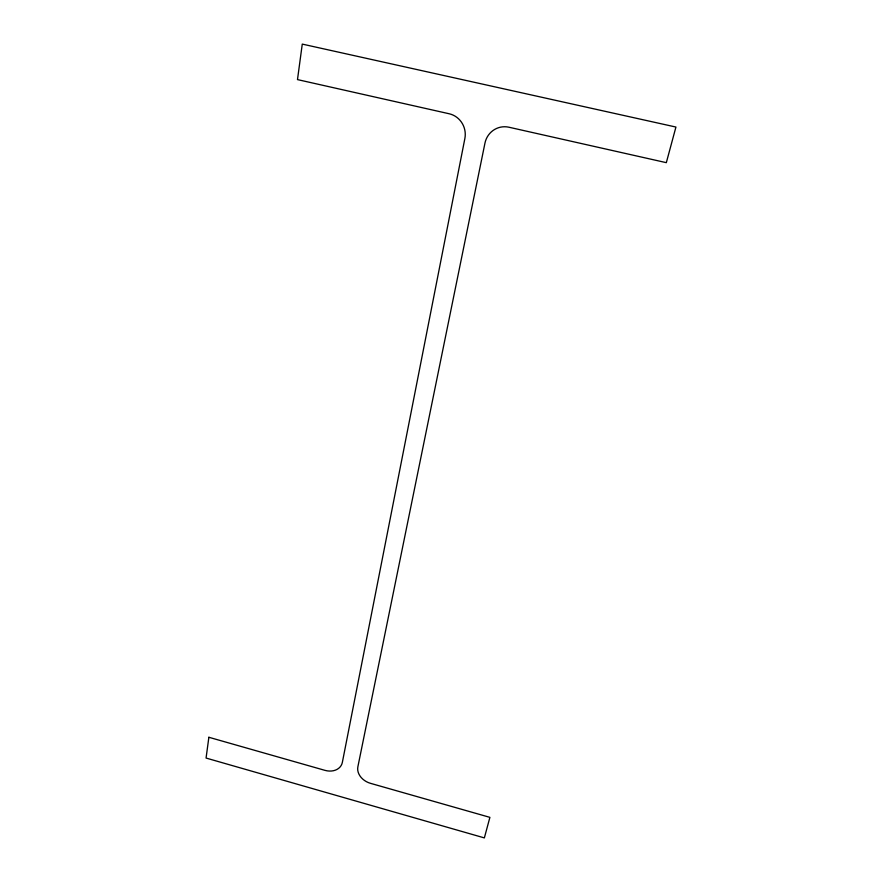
<?xml version="1.0" encoding="UTF-8"?>
<svg xmlns="http://www.w3.org/2000/svg" width="882" height="882" viewBox="0 0 882 882"><rect width="100%" height="100%" fill="white"/><g stroke="black" fill="none" stroke-linecap="round" stroke-linejoin="round"><path stroke-width="1.32" d="M208.869 737.275L206.068 758.057L484.361 837.9L489.896 817.36L370.484 783.326A15.876 12.469 22.3 0 1 357.872 766.8L484.968 143.082A20.683 20.165 83.6 0 1 508.947 127.229L666.329 162.663L675.932 127.052L302.272 44.1L297.488 79.601L449.159 113.756A20.727 19.823 74.3 0 1 464.869 138.518L342.348 762.401A15.788 12.392 24.3 0 1 324.929 770.35L208.869 737.275"/></g></svg>
